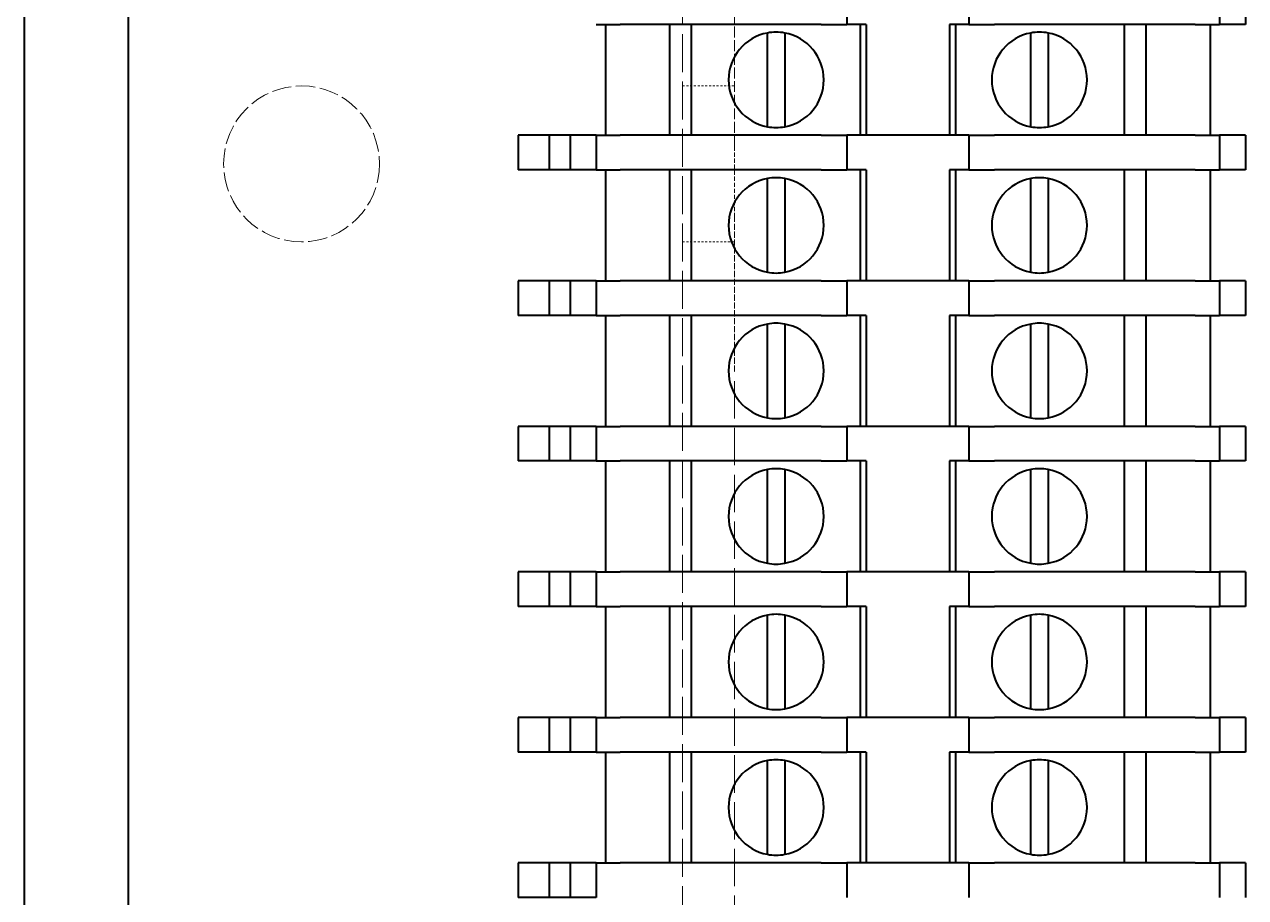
# Model space of a CAD drawing. Header units: inches. Extents: x 6934 to 18973, y 4254 to 7629.
# Drawn here: x 15371.5 to 15442, y 5337.5 to 5387.9 of the extents above; entities that cross this region are included whole.
import ezdxf

# ---------------------------------------------------------------- set-up
doc = ezdxf.new("R2010")
doc.units = ezdxf.units.IN
doc.header["$MEASUREMENT"] = 0
doc.linetypes.add('POWER SUPPLY CASE INLINER1$0$DASHED', pattern=[0.2067, 0.1654, -0.0413])
doc.layers.add('POWER SUPPLY CASE INLINER1$0$가려진 것(ISO)', color=2, linetype='POWER SUPPLY CASE INLINER1$0$DASHED', lineweight=18, true_color=0xffff00)
doc.layers.add('POWER SUPPLY CASE INLINER1$0$가시적인 것(ISO)', color=3, linetype='Continuous', lineweight=40, true_color=0x00ff00)

# ---------------------------------------------------------------- blocks, each defined once
blk = doc.blocks.new('POWER SUPPLY CASE INLINER1')
at = {"layer": 'POWER SUPPLY CASE INLINER1$0$가려진 것(ISO)', "ltscale": 13.215807}
blk.add_line((3601.087, 502.832), (3601.087, 1398.832), dxfattribs=at)
at = {"layer": 'POWER SUPPLY CASE INLINER1$0$가려진 것(ISO)', "ltscale": 3.809293}
blk.add_line((3604.087, 1126.832), (3604.087, 1142.832), dxfattribs=at)
at = {"layer": 'POWER SUPPLY CASE INLINER1$0$가려진 것(ISO)', "ltscale": 0.714161}
for p, q in [((3601.087, 1130.332), (3604.087, 1130.332)), ((3601.087, 1121.332), (3604.087, 1121.332))]:
    blk.add_line(p, q, dxfattribs=at)
at = {"layer": 'POWER SUPPLY CASE INLINER1$0$가려진 것(ISO)', "ltscale": 1.495845}
blk.add_line((3604.087, 1126.832), (3604.087, 1122.832), dxfattribs=at)
at = {"layer": 'POWER SUPPLY CASE INLINER1$0$가려진 것(ISO)', "ltscale": 2.142684}
blk.add_line((3604.087, 1122.832), (3604.087, 1113.832), dxfattribs=at)
at = {"layer": 'POWER SUPPLY CASE INLINER1$0$가려진 것(ISO)', "ltscale": 13.062409}
blk.add_line((3604.087, 1005.832), (3604.087, 1113.832), dxfattribs=at)
at = {"layer": 'POWER SUPPLY CASE INLINER1$0$가려진 것(ISO)', "ltscale": 6.731654}
blk.add_circle((3579.087, 1125.832), 4.5, dxfattribs=at)
at = {"layer": 'POWER SUPPLY CASE INLINER1$0$가시적인 것(ISO)'}
for p, q in [((3563.087, 1005.832), (3563.087, 1345.182)), ((3569.087, 1005.832), (3569.087, 1345.182)), ((3610.564, 1135.882), (3610.564, 1133.882)), ((3617.61, 1135.882), (3617.61, 1133.882)), ((3632.087, 1135.882), (3632.087, 1133.882)), ((3633.587, 1135.882), (3633.587, 1133.882)), ((3596.087, 1133.882), (3597.487, 1133.882)), ((3596.629, 1133.882), (3596.629, 1127.482)), ((3609.087, 1133.882), (3597.487, 1133.882)), ((3600.337, 1133.882), (3600.337, 1127.482)), ((3601.587, 1133.882), (3601.587, 1127.482)), ((3609.087, 1133.882), (3610.564, 1133.882)), ((3611.687, 1133.882), (3610.564, 1133.882)), ((3611.337, 1133.882), (3611.337, 1127.482)), ((3611.687, 1133.882), (3611.687, 1127.482)), ((3616.487, 1133.882), (3616.487, 1127.482)), ((3617.61, 1133.882), (3616.487, 1133.882)), ((3616.837, 1133.882), (3616.837, 1127.482)), ((3617.61, 1133.882), (3619.087, 1133.882)), ((3630.687, 1133.882), (3619.087, 1133.882)), ((3626.587, 1133.882), (3626.587, 1127.482)), ((3627.837, 1133.882), (3627.837, 1127.482)), ((3630.687, 1133.882), (3632.087, 1133.882)), ((3631.546, 1133.882), (3631.546, 1127.482)), ((3633.587, 1133.882), (3632.087, 1133.882)), ((3605.987, 1129.536), (3605.987, 1131.828)), ((3606.987, 1131.828), (3606.987, 1129.536)), ((3621.187, 1129.536), (3621.187, 1131.828)), ((3622.187, 1131.828), (3622.187, 1129.536)), ((3593.387, 1127.482), (3591.587, 1127.482)), ((3591.587, 1127.482), (3591.587, 1125.482)), ((3594.587, 1127.482), (3593.387, 1127.482)), ((3593.387, 1127.482), (3593.387, 1125.482)), ((3596.087, 1127.482), (3594.587, 1127.482)), ((3594.587, 1127.482), (3594.587, 1125.482)), ((3596.087, 1127.482), (3597.487, 1127.482)), ((3596.087, 1127.482), (3596.087, 1125.482)), ((3609.087, 1127.482), (3597.487, 1127.482)), ((3609.087, 1127.482), (3610.564, 1127.482)), ((3617.61, 1127.482), (3610.564, 1127.482)), ((3610.564, 1127.482), (3610.564, 1125.482)), ((3616.487, 1127.482), (3611.687, 1127.482)), ((3617.61, 1127.482), (3619.087, 1127.482)), ((3617.61, 1127.482), (3617.61, 1125.482)), ((3630.687, 1127.482), (3619.087, 1127.482)), ((3630.687, 1127.482), (3632.087, 1127.482)), ((3633.587, 1127.482), (3632.087, 1127.482)), ((3632.087, 1127.482), (3632.087, 1125.482)), ((3633.587, 1127.482), (3633.587, 1125.482)), ((3593.387, 1125.482), (3591.587, 1125.482)), ((3594.587, 1125.482), (3593.387, 1125.482)), ((3596.087, 1125.482), (3594.587, 1125.482)), ((3596.087, 1125.482), (3597.487, 1125.482)), ((3596.629, 1125.482), (3596.629, 1119.082)), ((3609.087, 1125.482), (3597.487, 1125.482)), ((3600.337, 1125.482), (3600.337, 1119.082)), ((3601.587, 1125.482), (3601.587, 1119.082)), ((3609.087, 1125.482), (3610.564, 1125.482)), ((3611.687, 1125.482), (3610.564, 1125.482)), ((3611.337, 1125.482), (3611.337, 1119.082)), ((3611.687, 1125.482), (3611.687, 1119.082)), ((3616.487, 1125.482), (3616.487, 1119.082)), ((3617.61, 1125.482), (3616.487, 1125.482)), ((3616.837, 1125.482), (3616.837, 1119.082)), ((3617.61, 1125.482), (3619.087, 1125.482)), ((3630.687, 1125.482), (3619.087, 1125.482)), ((3626.587, 1125.482), (3626.587, 1119.082)), ((3627.837, 1125.482), (3627.837, 1119.082)), ((3630.687, 1125.482), (3632.087, 1125.482)), ((3631.546, 1125.482), (3631.546, 1119.082)), ((3633.587, 1125.482), (3632.087, 1125.482)), ((3605.987, 1121.136), (3605.987, 1123.428)), ((3606.987, 1123.428), (3606.987, 1121.136)), ((3621.187, 1121.136), (3621.187, 1123.428)), ((3622.187, 1123.428), (3622.187, 1121.136)), ((3593.387, 1119.082), (3591.587, 1119.082)), ((3591.587, 1119.082), (3591.587, 1117.082)), ((3594.587, 1119.082), (3593.387, 1119.082)), ((3593.387, 1119.082), (3593.387, 1117.082)), ((3596.087, 1119.082), (3594.587, 1119.082)), ((3594.587, 1119.082), (3594.587, 1117.082)), ((3596.087, 1119.082), (3597.487, 1119.082)), ((3596.087, 1119.082), (3596.087, 1117.082)), ((3609.087, 1119.082), (3597.487, 1119.082)), ((3609.087, 1119.082), (3610.564, 1119.082)), ((3617.61, 1119.082), (3610.564, 1119.082)), ((3610.564, 1119.082), (3610.564, 1117.082)), ((3616.487, 1119.082), (3611.687, 1119.082)), ((3617.61, 1119.082), (3619.087, 1119.082)), ((3617.61, 1119.082), (3617.61, 1117.082)), ((3630.687, 1119.082), (3619.087, 1119.082)), ((3630.687, 1119.082), (3632.087, 1119.082)), ((3633.587, 1119.082), (3632.087, 1119.082)), ((3632.087, 1119.082), (3632.087, 1117.082)), ((3633.587, 1119.082), (3633.587, 1117.082)), ((3593.387, 1117.082), (3591.587, 1117.082)), ((3594.587, 1117.082), (3593.387, 1117.082)), ((3596.087, 1117.082), (3594.587, 1117.082)), ((3596.087, 1117.082), (3597.487, 1117.082)), ((3596.629, 1117.082), (3596.629, 1110.682)), ((3609.087, 1117.082), (3597.487, 1117.082)), ((3600.337, 1117.082), (3600.337, 1110.682)), ((3601.587, 1117.082), (3601.587, 1110.682)), ((3609.087, 1117.082), (3610.564, 1117.082)), ((3611.687, 1117.082), (3610.564, 1117.082)), ((3611.337, 1117.082), (3611.337, 1110.682)), ((3611.687, 1117.082), (3611.687, 1110.682)), ((3616.487, 1117.082), (3616.487, 1110.682)), ((3617.61, 1117.082), (3616.487, 1117.082)), ((3616.837, 1117.082), (3616.837, 1110.682)), ((3617.61, 1117.082), (3619.087, 1117.082)), ((3630.687, 1117.082), (3619.087, 1117.082)), ((3626.587, 1117.082), (3626.587, 1110.682)), ((3627.837, 1117.082), (3627.837, 1110.682)), ((3630.687, 1117.082), (3632.087, 1117.082)), ((3631.546, 1117.082), (3631.546, 1110.682)), ((3633.587, 1117.082), (3632.087, 1117.082)), ((3605.987, 1112.736), (3605.987, 1115.028)), ((3606.987, 1115.028), (3606.987, 1112.736)), ((3621.187, 1112.736), (3621.187, 1115.028)), ((3622.187, 1115.028), (3622.187, 1112.736)), ((3593.387, 1110.682), (3591.587, 1110.682)), ((3591.587, 1110.682), (3591.587, 1108.682)), ((3594.587, 1110.682), (3593.387, 1110.682)), ((3593.387, 1110.682), (3593.387, 1108.682)), ((3596.087, 1110.682), (3594.587, 1110.682)), ((3594.587, 1110.682), (3594.587, 1108.682)), ((3596.087, 1110.682), (3597.487, 1110.682)), ((3596.087, 1110.682), (3596.087, 1108.682)), ((3609.087, 1110.682), (3597.487, 1110.682)), ((3609.087, 1110.682), (3610.564, 1110.682)), ((3617.61, 1110.682), (3610.564, 1110.682)), ((3610.564, 1110.682), (3610.564, 1108.682)), ((3616.487, 1110.682), (3611.687, 1110.682)), ((3617.61, 1110.682), (3619.087, 1110.682)), ((3617.61, 1110.682), (3617.61, 1108.682)), ((3630.687, 1110.682), (3619.087, 1110.682)), ((3630.687, 1110.682), (3632.087, 1110.682)), ((3633.587, 1110.682), (3632.087, 1110.682)), ((3632.087, 1110.682), (3632.087, 1108.682)), ((3633.587, 1110.682), (3633.587, 1108.682)), ((3593.387, 1108.682), (3591.587, 1108.682)), ((3594.587, 1108.682), (3593.387, 1108.682)), ((3596.087, 1108.682), (3594.587, 1108.682)), ((3596.087, 1108.682), (3597.487, 1108.682)), ((3596.629, 1108.682), (3596.629, 1102.282)), ((3609.087, 1108.682), (3597.487, 1108.682)), ((3600.337, 1108.682), (3600.337, 1102.282)), ((3601.587, 1108.682), (3601.587, 1102.282)), ((3609.087, 1108.682), (3610.564, 1108.682)), ((3611.687, 1108.682), (3610.564, 1108.682)), ((3611.337, 1108.682), (3611.337, 1102.282)), ((3611.687, 1108.682), (3611.687, 1102.282)), ((3616.487, 1108.682), (3616.487, 1102.282)), ((3617.61, 1108.682), (3616.487, 1108.682)), ((3616.837, 1108.682), (3616.837, 1102.282)), ((3617.61, 1108.682), (3619.087, 1108.682)), ((3630.687, 1108.682), (3619.087, 1108.682)), ((3626.587, 1108.682), (3626.587, 1102.282)), ((3627.837, 1108.682), (3627.837, 1102.282)), ((3630.687, 1108.682), (3632.087, 1108.682)), ((3631.546, 1108.682), (3631.546, 1102.282)), ((3633.587, 1108.682), (3632.087, 1108.682)), ((3605.987, 1104.336), (3605.987, 1106.628)), ((3606.987, 1106.628), (3606.987, 1104.336)), ((3621.187, 1104.336), (3621.187, 1106.628)), ((3622.187, 1106.628), (3622.187, 1104.336)), ((3593.387, 1102.282), (3591.587, 1102.282)), ((3591.587, 1102.282), (3591.587, 1100.282)), ((3594.587, 1102.282), (3593.387, 1102.282)), ((3593.387, 1102.282), (3593.387, 1100.282)), ((3596.087, 1102.282), (3594.587, 1102.282)), ((3594.587, 1102.282), (3594.587, 1100.282)), ((3596.087, 1102.282), (3597.487, 1102.282)), ((3596.087, 1102.282), (3596.087, 1100.282)), ((3609.087, 1102.282), (3597.487, 1102.282)), ((3609.087, 1102.282), (3610.564, 1102.282)), ((3617.61, 1102.282), (3610.564, 1102.282)), ((3610.564, 1102.282), (3610.564, 1100.282)), ((3616.487, 1102.282), (3611.687, 1102.282)), ((3617.61, 1102.282), (3619.087, 1102.282)), ((3617.61, 1102.282), (3617.61, 1100.282)), ((3630.687, 1102.282), (3619.087, 1102.282)), ((3630.687, 1102.282), (3632.087, 1102.282)), ((3633.587, 1102.282), (3632.087, 1102.282)), ((3632.087, 1102.282), (3632.087, 1100.282)), ((3633.587, 1102.282), (3633.587, 1100.282)), ((3593.387, 1100.282), (3591.587, 1100.282)), ((3594.587, 1100.282), (3593.387, 1100.282)), ((3596.087, 1100.282), (3594.587, 1100.282)), ((3596.087, 1100.282), (3597.487, 1100.282)), ((3596.629, 1100.282), (3596.629, 1093.882)), ((3609.087, 1100.282), (3597.487, 1100.282)), ((3600.337, 1100.282), (3600.337, 1093.882)), ((3601.587, 1100.282), (3601.587, 1093.882)), ((3609.087, 1100.282), (3610.564, 1100.282)), ((3611.687, 1100.282), (3610.564, 1100.282)), ((3611.337, 1100.282), (3611.337, 1093.882)), ((3611.687, 1100.282), (3611.687, 1093.882)), ((3616.487, 1100.282), (3616.487, 1093.882)), ((3617.61, 1100.282), (3616.487, 1100.282)), ((3616.837, 1100.282), (3616.837, 1093.882)), ((3617.61, 1100.282), (3619.087, 1100.282)), ((3630.687, 1100.282), (3619.087, 1100.282)), ((3626.587, 1100.282), (3626.587, 1093.882)), ((3627.837, 1100.282), (3627.837, 1093.882)), ((3630.687, 1100.282), (3632.087, 1100.282)), ((3631.546, 1100.282), (3631.546, 1093.882)), ((3633.587, 1100.282), (3632.087, 1100.282)), ((3605.987, 1095.936), (3605.987, 1098.228)), ((3606.987, 1098.228), (3606.987, 1095.936)), ((3621.187, 1095.936), (3621.187, 1098.228)), ((3622.187, 1098.228), (3622.187, 1095.936)), ((3593.387, 1093.882), (3591.587, 1093.882)), ((3591.587, 1093.882), (3591.587, 1091.882)), ((3594.587, 1093.882), (3593.387, 1093.882)), ((3593.387, 1093.882), (3593.387, 1091.882)), ((3596.087, 1093.882), (3594.587, 1093.882)), ((3594.587, 1093.882), (3594.587, 1091.882)), ((3596.087, 1093.882), (3597.487, 1093.882)), ((3596.087, 1093.882), (3596.087, 1091.882)), ((3609.087, 1093.882), (3597.487, 1093.882)), ((3609.087, 1093.882), (3610.564, 1093.882)), ((3617.61, 1093.882), (3610.564, 1093.882)), ((3610.564, 1093.882), (3610.564, 1091.882)), ((3616.487, 1093.882), (3611.687, 1093.882)), ((3617.61, 1093.882), (3619.087, 1093.882)), ((3617.61, 1093.882), (3617.61, 1091.882)), ((3630.687, 1093.882), (3619.087, 1093.882)), ((3630.687, 1093.882), (3632.087, 1093.882)), ((3633.587, 1093.882), (3632.087, 1093.882)), ((3632.087, 1093.882), (3632.087, 1091.882)), ((3633.587, 1093.882), (3633.587, 1091.882)), ((3593.387, 1091.882), (3591.587, 1091.882)), ((3594.587, 1091.882), (3593.387, 1091.882)), ((3596.087, 1091.882), (3594.587, 1091.882)), ((3596.087, 1091.882), (3597.487, 1091.882)), ((3596.629, 1091.882), (3596.629, 1085.482)), ((3609.087, 1091.882), (3597.487, 1091.882)), ((3600.337, 1091.882), (3600.337, 1085.482)), ((3601.587, 1091.882), (3601.587, 1085.482)), ((3609.087, 1091.882), (3610.564, 1091.882)), ((3611.687, 1091.882), (3610.564, 1091.882)), ((3611.337, 1091.882), (3611.337, 1085.482)), ((3611.687, 1091.882), (3611.687, 1085.482)), ((3616.487, 1091.882), (3616.487, 1085.482)), ((3617.61, 1091.882), (3616.487, 1091.882)), ((3616.837, 1091.882), (3616.837, 1085.482)), ((3617.61, 1091.882), (3619.087, 1091.882)), ((3630.687, 1091.882), (3619.087, 1091.882)), ((3626.587, 1091.882), (3626.587, 1085.482)), ((3627.837, 1091.882), (3627.837, 1085.482)), ((3630.687, 1091.882), (3632.087, 1091.882)), ((3631.546, 1091.882), (3631.546, 1085.482)), ((3633.587, 1091.882), (3632.087, 1091.882)), ((3605.987, 1087.536), (3605.987, 1089.828)), ((3606.987, 1089.828), (3606.987, 1087.536)), ((3621.187, 1087.536), (3621.187, 1089.828)), ((3622.187, 1089.828), (3622.187, 1087.536)), ((3593.387, 1085.482), (3591.587, 1085.482)), ((3591.587, 1085.482), (3591.587, 1083.482)), ((3594.587, 1085.482), (3593.387, 1085.482)), ((3593.387, 1085.482), (3593.387, 1083.482)), ((3596.087, 1085.482), (3594.587, 1085.482)), ((3594.587, 1085.482), (3594.587, 1083.482)), ((3596.087, 1085.482), (3597.487, 1085.482)), ((3596.087, 1085.482), (3596.087, 1083.482)), ((3609.087, 1085.482), (3597.487, 1085.482)), ((3609.087, 1085.482), (3610.564, 1085.482)), ((3617.61, 1085.482), (3610.564, 1085.482)), ((3610.564, 1085.482), (3610.564, 1083.482)), ((3616.487, 1085.482), (3611.687, 1085.482)), ((3617.61, 1085.482), (3619.087, 1085.482)), ((3617.61, 1085.482), (3617.61, 1083.482)), ((3630.687, 1085.482), (3619.087, 1085.482)), ((3630.687, 1085.482), (3632.087, 1085.482)), ((3633.587, 1085.482), (3632.087, 1085.482)), ((3632.087, 1085.482), (3632.087, 1083.482)), ((3633.587, 1085.482), (3633.587, 1083.482)), ((3593.387, 1083.482), (3591.587, 1083.482)), ((3594.587, 1083.482), (3593.387, 1083.482)), ((3596.087, 1083.482), (3594.587, 1083.482))]:
    blk.add_line(p, q, dxfattribs=at)
for centre, start, end in [((3606.487, 1130.682), 100.47568, 259.52432), ((3606.487, 1130.682), 79.52432, 100.47568), ((3606.487, 1130.682), 280.47568, 79.52432), ((3621.687, 1130.682), 100.47568, 259.52432), ((3621.687, 1130.682), 79.52432, 100.47568), ((3621.687, 1130.682), 280.47568, 79.52432), ((3606.487, 1130.682), 259.52432, 280.47568), ((3621.687, 1130.682), 259.52432, 280.47568), ((3606.487, 1122.282), 100.47568, 259.52432), ((3606.487, 1122.282), 79.52432, 100.47568), ((3606.487, 1122.282), 280.47568, 79.52432), ((3621.687, 1122.282), 100.47568, 259.52432), ((3621.687, 1122.282), 79.52432, 100.47568), ((3621.687, 1122.282), 280.47568, 79.52432), ((3606.487, 1122.282), 259.52432, 280.47568), ((3621.687, 1122.282), 259.52432, 280.47568), ((3606.487, 1113.882), 100.47568, 259.52432), ((3606.487, 1113.882), 79.52432, 100.47568), ((3606.487, 1113.882), 280.47568, 79.52432), ((3621.687, 1113.882), 100.47568, 259.52432), ((3621.687, 1113.882), 79.52432, 100.47568), ((3621.687, 1113.882), 280.47568, 79.52432), ((3606.487, 1113.882), 259.52432, 280.47568), ((3621.687, 1113.882), 259.52432, 280.47568), ((3606.487, 1105.482), 100.47568, 259.52432), ((3606.487, 1105.482), 79.52432, 100.47568), ((3606.487, 1105.482), 280.47568, 79.52432), ((3621.687, 1105.482), 100.47568, 259.52432), ((3621.687, 1105.482), 79.52432, 100.47568), ((3621.687, 1105.482), 280.47568, 79.52432), ((3606.487, 1105.482), 259.52432, 280.47568), ((3621.687, 1105.482), 259.52432, 280.47568), ((3606.487, 1097.082), 79.52432, 100.47568), ((3621.687, 1097.082), 79.52432, 100.47568), ((3606.487, 1097.082), 100.47568, 259.52432), ((3606.487, 1097.082), 280.47568, 79.52432), ((3621.687, 1097.082), 100.47568, 259.52432), ((3621.687, 1097.082), 280.47568, 79.52432), ((3606.487, 1097.082), 259.52432, 280.47568), ((3621.687, 1097.082), 259.52432, 280.47568), ((3606.487, 1088.682), 100.47568, 259.52432), ((3606.487, 1088.682), 79.52432, 100.47568), ((3606.487, 1088.682), 280.47568, 79.52432), ((3621.687, 1088.682), 100.47568, 259.52432), ((3621.687, 1088.682), 79.52432, 100.47568), ((3621.687, 1088.682), 280.47568, 79.52432), ((3606.487, 1088.682), 259.52432, 280.47568), ((3621.687, 1088.682), 259.52432, 280.47568)]:
    blk.add_arc(centre, 2.75, start, end, dxfattribs=at)
for points, knots in [([(3605.987, 1131.828), (3605.987, 1132.027), (3605.987, 1132.263), (3605.987, 1132.623), (3605.987, 1132.812), (3605.987, 1133.077), (3605.987, 1133.201), (3605.987, 1133.343), (3605.987, 1133.369), (3605.987, 1133.386)], [0.7826557, 0.7826557, 0.7826557, 0.7826557, 0.8426253, 0.8426253, 0.8991856, 0.8991856, 0.9546323, 0.9546323, 1.009615, 1.009615, 1.009615, 1.009615]), ([(3606.987, 1133.386), (3606.987, 1133.369), (3606.987, 1133.343), (3606.987, 1133.201), (3606.987, 1133.077), (3606.987, 1132.812), (3606.987, 1132.623), (3606.987, 1132.263), (3606.987, 1132.027), (3606.987, 1131.828)], [0.3365383, 0.3365383, 0.3365383, 0.3365383, 0.391521, 0.391521, 0.4469677, 0.4469677, 0.503528, 0.503528, 0.5634976, 0.5634976, 0.5634976, 0.5634976]), ([(3621.187, 1131.828), (3621.187, 1132.027), (3621.187, 1132.263), (3621.187, 1132.623), (3621.187, 1132.812), (3621.187, 1133.077), (3621.187, 1133.201), (3621.187, 1133.343), (3621.187, 1133.369), (3621.187, 1133.386)], [0.7826557, 0.7826557, 0.7826557, 0.7826557, 0.8426253, 0.8426253, 0.8991856, 0.8991856, 0.9546323, 0.9546323, 1.009615, 1.009615, 1.009615, 1.009615]), ([(3622.187, 1133.386), (3622.187, 1133.369), (3622.187, 1133.343), (3622.187, 1133.201), (3622.187, 1133.077), (3622.187, 1132.812), (3622.187, 1132.623), (3622.187, 1132.263), (3622.187, 1132.027), (3622.187, 1131.828)], [0.3365383, 0.3365383, 0.3365383, 0.3365383, 0.391521, 0.391521, 0.4469677, 0.4469677, 0.503528, 0.503528, 0.5634976, 0.5634976, 0.5634976, 0.5634976]), ([(3605.987, 1127.978), (3605.987, 1127.995), (3605.987, 1128.021), (3605.987, 1128.163), (3605.987, 1128.287), (3605.987, 1128.552), (3605.987, 1128.741), (3605.987, 1129.101), (3605.987, 1129.336), (3605.987, 1129.536)], [0.3365383, 0.3365383, 0.3365383, 0.3365383, 0.391521, 0.391521, 0.4469677, 0.4469677, 0.503528, 0.503528, 0.5634976, 0.5634976, 0.5634976, 0.5634976]), ([(3606.987, 1129.536), (3606.987, 1129.336), (3606.987, 1129.101), (3606.987, 1128.741), (3606.987, 1128.552), (3606.987, 1128.287), (3606.987, 1128.163), (3606.987, 1128.021), (3606.987, 1127.995), (3606.987, 1127.978)], [0.7826557, 0.7826557, 0.7826557, 0.7826557, 0.8426253, 0.8426253, 0.8991856, 0.8991856, 0.9546323, 0.9546323, 1.009615, 1.009615, 1.009615, 1.009615]), ([(3621.187, 1127.978), (3621.187, 1127.995), (3621.187, 1128.021), (3621.187, 1128.163), (3621.187, 1128.287), (3621.187, 1128.552), (3621.187, 1128.741), (3621.187, 1129.101), (3621.187, 1129.336), (3621.187, 1129.536)], [0.3365383, 0.3365383, 0.3365383, 0.3365383, 0.391521, 0.391521, 0.4469677, 0.4469677, 0.503528, 0.503528, 0.5634976, 0.5634976, 0.5634976, 0.5634976]), ([(3622.187, 1129.536), (3622.187, 1129.336), (3622.187, 1129.101), (3622.187, 1128.741), (3622.187, 1128.552), (3622.187, 1128.287), (3622.187, 1128.163), (3622.187, 1128.021), (3622.187, 1127.995), (3622.187, 1127.978)], [0.7826557, 0.7826557, 0.7826557, 0.7826557, 0.8426253, 0.8426253, 0.8991856, 0.8991856, 0.9546323, 0.9546323, 1.009615, 1.009615, 1.009615, 1.009615]), ([(3605.987, 1123.428), (3605.987, 1123.627), (3605.987, 1123.863), (3605.987, 1124.223), (3605.987, 1124.412), (3605.987, 1124.677), (3605.987, 1124.801), (3605.987, 1124.943), (3605.987, 1124.969), (3605.987, 1124.986)], [0.7826557, 0.7826557, 0.7826557, 0.7826557, 0.8426253, 0.8426253, 0.8991856, 0.8991856, 0.9546323, 0.9546323, 1.009615, 1.009615, 1.009615, 1.009615]), ([(3606.987, 1124.986), (3606.987, 1124.969), (3606.987, 1124.943), (3606.987, 1124.801), (3606.987, 1124.677), (3606.987, 1124.412), (3606.987, 1124.223), (3606.987, 1123.863), (3606.987, 1123.627), (3606.987, 1123.428)], [0.3365383, 0.3365383, 0.3365383, 0.3365383, 0.391521, 0.391521, 0.4469677, 0.4469677, 0.503528, 0.503528, 0.5634976, 0.5634976, 0.5634976, 0.5634976]), ([(3621.187, 1123.428), (3621.187, 1123.627), (3621.187, 1123.863), (3621.187, 1124.223), (3621.187, 1124.412), (3621.187, 1124.677), (3621.187, 1124.801), (3621.187, 1124.943), (3621.187, 1124.969), (3621.187, 1124.986)], [0.7826557, 0.7826557, 0.7826557, 0.7826557, 0.8426253, 0.8426253, 0.8991856, 0.8991856, 0.9546323, 0.9546323, 1.009615, 1.009615, 1.009615, 1.009615]), ([(3622.187, 1124.986), (3622.187, 1124.969), (3622.187, 1124.943), (3622.187, 1124.801), (3622.187, 1124.677), (3622.187, 1124.412), (3622.187, 1124.223), (3622.187, 1123.863), (3622.187, 1123.627), (3622.187, 1123.428)], [0.3365383, 0.3365383, 0.3365383, 0.3365383, 0.391521, 0.391521, 0.4469677, 0.4469677, 0.503528, 0.503528, 0.5634976, 0.5634976, 0.5634976, 0.5634976]), ([(3605.987, 1119.578), (3605.987, 1119.595), (3605.987, 1119.621), (3605.987, 1119.763), (3605.987, 1119.887), (3605.987, 1120.152), (3605.987, 1120.341), (3605.987, 1120.701), (3605.987, 1120.936), (3605.987, 1121.136)], [0.3365383, 0.3365383, 0.3365383, 0.3365383, 0.391521, 0.391521, 0.4469677, 0.4469677, 0.503528, 0.503528, 0.5634976, 0.5634976, 0.5634976, 0.5634976]), ([(3606.987, 1121.136), (3606.987, 1120.936), (3606.987, 1120.701), (3606.987, 1120.341), (3606.987, 1120.152), (3606.987, 1119.887), (3606.987, 1119.763), (3606.987, 1119.621), (3606.987, 1119.595), (3606.987, 1119.578)], [0.7826557, 0.7826557, 0.7826557, 0.7826557, 0.8426253, 0.8426253, 0.8991856, 0.8991856, 0.9546323, 0.9546323, 1.009615, 1.009615, 1.009615, 1.009615]), ([(3621.187, 1119.578), (3621.187, 1119.595), (3621.187, 1119.621), (3621.187, 1119.763), (3621.187, 1119.887), (3621.187, 1120.152), (3621.187, 1120.341), (3621.187, 1120.701), (3621.187, 1120.936), (3621.187, 1121.136)], [0.3365383, 0.3365383, 0.3365383, 0.3365383, 0.391521, 0.391521, 0.4469677, 0.4469677, 0.503528, 0.503528, 0.5634976, 0.5634976, 0.5634976, 0.5634976]), ([(3622.187, 1121.136), (3622.187, 1120.936), (3622.187, 1120.701), (3622.187, 1120.341), (3622.187, 1120.152), (3622.187, 1119.887), (3622.187, 1119.763), (3622.187, 1119.621), (3622.187, 1119.595), (3622.187, 1119.578)], [0.7826557, 0.7826557, 0.7826557, 0.7826557, 0.8426253, 0.8426253, 0.8991856, 0.8991856, 0.9546323, 0.9546323, 1.009615, 1.009615, 1.009615, 1.009615]), ([(3605.987, 1115.028), (3605.987, 1115.227), (3605.987, 1115.463), (3605.987, 1115.823), (3605.987, 1116.012), (3605.987, 1116.277), (3605.987, 1116.401), (3605.987, 1116.543), (3605.987, 1116.569), (3605.987, 1116.586)], [0.7826557, 0.7826557, 0.7826557, 0.7826557, 0.8426253, 0.8426253, 0.8991856, 0.8991856, 0.9546323, 0.9546323, 1.009615, 1.009615, 1.009615, 1.009615]), ([(3606.987, 1116.586), (3606.987, 1116.569), (3606.987, 1116.543), (3606.987, 1116.401), (3606.987, 1116.277), (3606.987, 1116.012), (3606.987, 1115.823), (3606.987, 1115.463), (3606.987, 1115.227), (3606.987, 1115.028)], [0.3365383, 0.3365383, 0.3365383, 0.3365383, 0.391521, 0.391521, 0.4469677, 0.4469677, 0.503528, 0.503528, 0.5634976, 0.5634976, 0.5634976, 0.5634976]), ([(3621.187, 1115.028), (3621.187, 1115.227), (3621.187, 1115.463), (3621.187, 1115.823), (3621.187, 1116.012), (3621.187, 1116.277), (3621.187, 1116.401), (3621.187, 1116.543), (3621.187, 1116.569), (3621.187, 1116.586)], [0.7826557, 0.7826557, 0.7826557, 0.7826557, 0.8426253, 0.8426253, 0.8991856, 0.8991856, 0.9546323, 0.9546323, 1.009615, 1.009615, 1.009615, 1.009615]), ([(3622.187, 1116.586), (3622.187, 1116.569), (3622.187, 1116.543), (3622.187, 1116.401), (3622.187, 1116.277), (3622.187, 1116.012), (3622.187, 1115.823), (3622.187, 1115.463), (3622.187, 1115.227), (3622.187, 1115.028)], [0.3365383, 0.3365383, 0.3365383, 0.3365383, 0.391521, 0.391521, 0.4469677, 0.4469677, 0.503528, 0.503528, 0.5634976, 0.5634976, 0.5634976, 0.5634976]), ([(3605.987, 1111.178), (3605.987, 1111.195), (3605.987, 1111.221), (3605.987, 1111.363), (3605.987, 1111.487), (3605.987, 1111.752), (3605.987, 1111.941), (3605.987, 1112.301), (3605.987, 1112.536), (3605.987, 1112.736)], [0.3365383, 0.3365383, 0.3365383, 0.3365383, 0.391521, 0.391521, 0.4469677, 0.4469677, 0.503528, 0.503528, 0.5634976, 0.5634976, 0.5634976, 0.5634976]), ([(3606.987, 1112.736), (3606.987, 1112.536), (3606.987, 1112.301), (3606.987, 1111.941), (3606.987, 1111.752), (3606.987, 1111.487), (3606.987, 1111.363), (3606.987, 1111.221), (3606.987, 1111.195), (3606.987, 1111.178)], [0.7826557, 0.7826557, 0.7826557, 0.7826557, 0.8426253, 0.8426253, 0.8991856, 0.8991856, 0.9546323, 0.9546323, 1.009615, 1.009615, 1.009615, 1.009615]), ([(3621.187, 1111.178), (3621.187, 1111.195), (3621.187, 1111.221), (3621.187, 1111.363), (3621.187, 1111.487), (3621.187, 1111.752), (3621.187, 1111.941), (3621.187, 1112.301), (3621.187, 1112.536), (3621.187, 1112.736)], [0.3365383, 0.3365383, 0.3365383, 0.3365383, 0.391521, 0.391521, 0.4469677, 0.4469677, 0.503528, 0.503528, 0.5634976, 0.5634976, 0.5634976, 0.5634976]), ([(3622.187, 1112.736), (3622.187, 1112.536), (3622.187, 1112.301), (3622.187, 1111.941), (3622.187, 1111.752), (3622.187, 1111.487), (3622.187, 1111.363), (3622.187, 1111.221), (3622.187, 1111.195), (3622.187, 1111.178)], [0.7826557, 0.7826557, 0.7826557, 0.7826557, 0.8426253, 0.8426253, 0.8991856, 0.8991856, 0.9546323, 0.9546323, 1.009615, 1.009615, 1.009615, 1.009615]), ([(3605.987, 1106.628), (3605.987, 1106.827), (3605.987, 1107.063), (3605.987, 1107.423), (3605.987, 1107.612), (3605.987, 1107.877), (3605.987, 1108.001), (3605.987, 1108.143), (3605.987, 1108.169), (3605.987, 1108.186)], [0.7826557, 0.7826557, 0.7826557, 0.7826557, 0.8426253, 0.8426253, 0.8991856, 0.8991856, 0.9546323, 0.9546323, 1.009615, 1.009615, 1.009615, 1.009615]), ([(3606.987, 1108.186), (3606.987, 1108.169), (3606.987, 1108.143), (3606.987, 1108.001), (3606.987, 1107.877), (3606.987, 1107.612), (3606.987, 1107.423), (3606.987, 1107.063), (3606.987, 1106.827), (3606.987, 1106.628)], [0.3365383, 0.3365383, 0.3365383, 0.3365383, 0.391521, 0.391521, 0.4469677, 0.4469677, 0.503528, 0.503528, 0.5634976, 0.5634976, 0.5634976, 0.5634976]), ([(3621.187, 1106.628), (3621.187, 1106.827), (3621.187, 1107.063), (3621.187, 1107.423), (3621.187, 1107.612), (3621.187, 1107.877), (3621.187, 1108.001), (3621.187, 1108.143), (3621.187, 1108.169), (3621.187, 1108.186)], [0.7826557, 0.7826557, 0.7826557, 0.7826557, 0.8426253, 0.8426253, 0.8991856, 0.8991856, 0.9546323, 0.9546323, 1.009615, 1.009615, 1.009615, 1.009615]), ([(3622.187, 1108.186), (3622.187, 1108.169), (3622.187, 1108.143), (3622.187, 1108.001), (3622.187, 1107.877), (3622.187, 1107.612), (3622.187, 1107.423), (3622.187, 1107.063), (3622.187, 1106.827), (3622.187, 1106.628)], [0.3365383, 0.3365383, 0.3365383, 0.3365383, 0.391521, 0.391521, 0.4469677, 0.4469677, 0.503528, 0.503528, 0.5634976, 0.5634976, 0.5634976, 0.5634976]), ([(3605.987, 1102.778), (3605.987, 1102.795), (3605.987, 1102.821), (3605.987, 1102.963), (3605.987, 1103.087), (3605.987, 1103.352), (3605.987, 1103.541), (3605.987, 1103.901), (3605.987, 1104.136), (3605.987, 1104.336)], [0.3365383, 0.3365383, 0.3365383, 0.3365383, 0.391521, 0.391521, 0.4469677, 0.4469677, 0.503528, 0.503528, 0.5634976, 0.5634976, 0.5634976, 0.5634976]), ([(3606.987, 1104.336), (3606.987, 1104.136), (3606.987, 1103.901), (3606.987, 1103.541), (3606.987, 1103.352), (3606.987, 1103.087), (3606.987, 1102.963), (3606.987, 1102.821), (3606.987, 1102.795), (3606.987, 1102.778)], [0.7826557, 0.7826557, 0.7826557, 0.7826557, 0.8426253, 0.8426253, 0.8991856, 0.8991856, 0.9546323, 0.9546323, 1.009615, 1.009615, 1.009615, 1.009615]), ([(3621.187, 1102.778), (3621.187, 1102.795), (3621.187, 1102.821), (3621.187, 1102.963), (3621.187, 1103.087), (3621.187, 1103.352), (3621.187, 1103.541), (3621.187, 1103.901), (3621.187, 1104.136), (3621.187, 1104.336)], [0.3365383, 0.3365383, 0.3365383, 0.3365383, 0.391521, 0.391521, 0.4469677, 0.4469677, 0.503528, 0.503528, 0.5634976, 0.5634976, 0.5634976, 0.5634976]), ([(3622.187, 1104.336), (3622.187, 1104.136), (3622.187, 1103.901), (3622.187, 1103.541), (3622.187, 1103.352), (3622.187, 1103.087), (3622.187, 1102.963), (3622.187, 1102.821), (3622.187, 1102.795), (3622.187, 1102.778)], [0.7826557, 0.7826557, 0.7826557, 0.7826557, 0.8426253, 0.8426253, 0.8991856, 0.8991856, 0.9546323, 0.9546323, 1.009615, 1.009615, 1.009615, 1.009615]), ([(3605.987, 1098.228), (3605.987, 1098.427), (3605.987, 1098.663), (3605.987, 1099.023), (3605.987, 1099.212), (3605.987, 1099.477), (3605.987, 1099.601), (3605.987, 1099.743), (3605.987, 1099.769), (3605.987, 1099.786)], [0.7826557, 0.7826557, 0.7826557, 0.7826557, 0.8426253, 0.8426253, 0.8991856, 0.8991856, 0.9546323, 0.9546323, 1.009615, 1.009615, 1.009615, 1.009615]), ([(3606.987, 1099.786), (3606.987, 1099.769), (3606.987, 1099.743), (3606.987, 1099.601), (3606.987, 1099.477), (3606.987, 1099.212), (3606.987, 1099.023), (3606.987, 1098.663), (3606.987, 1098.427), (3606.987, 1098.228)], [0.3365383, 0.3365383, 0.3365383, 0.3365383, 0.391521, 0.391521, 0.4469677, 0.4469677, 0.503528, 0.503528, 0.5634976, 0.5634976, 0.5634976, 0.5634976]), ([(3621.187, 1098.228), (3621.187, 1098.427), (3621.187, 1098.663), (3621.187, 1099.023), (3621.187, 1099.212), (3621.187, 1099.477), (3621.187, 1099.601), (3621.187, 1099.743), (3621.187, 1099.769), (3621.187, 1099.786)], [0.7826557, 0.7826557, 0.7826557, 0.7826557, 0.8426253, 0.8426253, 0.8991856, 0.8991856, 0.9546323, 0.9546323, 1.009615, 1.009615, 1.009615, 1.009615]), ([(3622.187, 1099.786), (3622.187, 1099.769), (3622.187, 1099.743), (3622.187, 1099.601), (3622.187, 1099.477), (3622.187, 1099.212), (3622.187, 1099.023), (3622.187, 1098.663), (3622.187, 1098.427), (3622.187, 1098.228)], [0.3365383, 0.3365383, 0.3365383, 0.3365383, 0.391521, 0.391521, 0.4469677, 0.4469677, 0.503528, 0.503528, 0.5634976, 0.5634976, 0.5634976, 0.5634976]), ([(3605.987, 1094.378), (3605.987, 1094.395), (3605.987, 1094.421), (3605.987, 1094.563), (3605.987, 1094.687), (3605.987, 1094.952), (3605.987, 1095.141), (3605.987, 1095.501), (3605.987, 1095.736), (3605.987, 1095.936)], [0.3365383, 0.3365383, 0.3365383, 0.3365383, 0.391521, 0.391521, 0.4469677, 0.4469677, 0.503528, 0.503528, 0.5634976, 0.5634976, 0.5634976, 0.5634976]), ([(3606.987, 1095.936), (3606.987, 1095.736), (3606.987, 1095.501), (3606.987, 1095.141), (3606.987, 1094.952), (3606.987, 1094.687), (3606.987, 1094.563), (3606.987, 1094.421), (3606.987, 1094.395), (3606.987, 1094.378)], [0.7826557, 0.7826557, 0.7826557, 0.7826557, 0.8426253, 0.8426253, 0.8991856, 0.8991856, 0.9546323, 0.9546323, 1.009615, 1.009615, 1.009615, 1.009615]), ([(3621.187, 1094.378), (3621.187, 1094.395), (3621.187, 1094.421), (3621.187, 1094.563), (3621.187, 1094.687), (3621.187, 1094.952), (3621.187, 1095.141), (3621.187, 1095.501), (3621.187, 1095.736), (3621.187, 1095.936)], [0.3365383, 0.3365383, 0.3365383, 0.3365383, 0.391521, 0.391521, 0.4469677, 0.4469677, 0.503528, 0.503528, 0.5634976, 0.5634976, 0.5634976, 0.5634976]), ([(3622.187, 1095.936), (3622.187, 1095.736), (3622.187, 1095.501), (3622.187, 1095.141), (3622.187, 1094.952), (3622.187, 1094.687), (3622.187, 1094.563), (3622.187, 1094.421), (3622.187, 1094.395), (3622.187, 1094.378)], [0.7826557, 0.7826557, 0.7826557, 0.7826557, 0.8426253, 0.8426253, 0.8991856, 0.8991856, 0.9546323, 0.9546323, 1.009615, 1.009615, 1.009615, 1.009615]), ([(3605.987, 1089.828), (3605.987, 1090.027), (3605.987, 1090.263), (3605.987, 1090.623), (3605.987, 1090.812), (3605.987, 1091.077), (3605.987, 1091.201), (3605.987, 1091.343), (3605.987, 1091.369), (3605.987, 1091.386)], [0.7826557, 0.7826557, 0.7826557, 0.7826557, 0.8426253, 0.8426253, 0.8991856, 0.8991856, 0.9546323, 0.9546323, 1.009615, 1.009615, 1.009615, 1.009615]), ([(3606.987, 1091.386), (3606.987, 1091.369), (3606.987, 1091.343), (3606.987, 1091.201), (3606.987, 1091.077), (3606.987, 1090.812), (3606.987, 1090.623), (3606.987, 1090.263), (3606.987, 1090.027), (3606.987, 1089.828)], [0.3365383, 0.3365383, 0.3365383, 0.3365383, 0.391521, 0.391521, 0.4469677, 0.4469677, 0.503528, 0.503528, 0.5634976, 0.5634976, 0.5634976, 0.5634976]), ([(3621.187, 1089.828), (3621.187, 1090.027), (3621.187, 1090.263), (3621.187, 1090.623), (3621.187, 1090.812), (3621.187, 1091.077), (3621.187, 1091.201), (3621.187, 1091.343), (3621.187, 1091.369), (3621.187, 1091.386)], [0.7826557, 0.7826557, 0.7826557, 0.7826557, 0.8426253, 0.8426253, 0.8991856, 0.8991856, 0.9546323, 0.9546323, 1.009615, 1.009615, 1.009615, 1.009615]), ([(3622.187, 1091.386), (3622.187, 1091.369), (3622.187, 1091.343), (3622.187, 1091.201), (3622.187, 1091.077), (3622.187, 1090.812), (3622.187, 1090.623), (3622.187, 1090.263), (3622.187, 1090.027), (3622.187, 1089.828)], [0.3365383, 0.3365383, 0.3365383, 0.3365383, 0.391521, 0.391521, 0.4469677, 0.4469677, 0.503528, 0.503528, 0.5634976, 0.5634976, 0.5634976, 0.5634976]), ([(3605.987, 1085.978), (3605.987, 1085.995), (3605.987, 1086.021), (3605.987, 1086.163), (3605.987, 1086.287), (3605.987, 1086.552), (3605.987, 1086.741), (3605.987, 1087.101), (3605.987, 1087.336), (3605.987, 1087.536)], [0.3365383, 0.3365383, 0.3365383, 0.3365383, 0.391521, 0.391521, 0.4469677, 0.4469677, 0.503528, 0.503528, 0.5634976, 0.5634976, 0.5634976, 0.5634976]), ([(3606.987, 1087.536), (3606.987, 1087.336), (3606.987, 1087.101), (3606.987, 1086.741), (3606.987, 1086.552), (3606.987, 1086.287), (3606.987, 1086.163), (3606.987, 1086.021), (3606.987, 1085.995), (3606.987, 1085.978)], [0.7826557, 0.7826557, 0.7826557, 0.7826557, 0.8426253, 0.8426253, 0.8991856, 0.8991856, 0.9546323, 0.9546323, 1.009615, 1.009615, 1.009615, 1.009615]), ([(3621.187, 1085.978), (3621.187, 1085.995), (3621.187, 1086.021), (3621.187, 1086.163), (3621.187, 1086.287), (3621.187, 1086.552), (3621.187, 1086.741), (3621.187, 1087.101), (3621.187, 1087.336), (3621.187, 1087.536)], [0.3365383, 0.3365383, 0.3365383, 0.3365383, 0.391521, 0.391521, 0.4469677, 0.4469677, 0.503528, 0.503528, 0.5634976, 0.5634976, 0.5634976, 0.5634976]), ([(3622.187, 1087.536), (3622.187, 1087.336), (3622.187, 1087.101), (3622.187, 1086.741), (3622.187, 1086.552), (3622.187, 1086.287), (3622.187, 1086.163), (3622.187, 1086.021), (3622.187, 1085.995), (3622.187, 1085.978)], [0.7826557, 0.7826557, 0.7826557, 0.7826557, 0.8426253, 0.8426253, 0.8991856, 0.8991856, 0.9546323, 0.9546323, 1.009615, 1.009615, 1.009615, 1.009615])]:
    blk.add_open_spline(points, degree=3, knots=knots, dxfattribs=at)

msp = doc.modelspace()

# ---------------------------------------------------------------- block references
msp.add_blockref('POWER SUPPLY CASE INLINER1', (11808.399, 4254.001))

doc.saveas('drawing.dxf')
